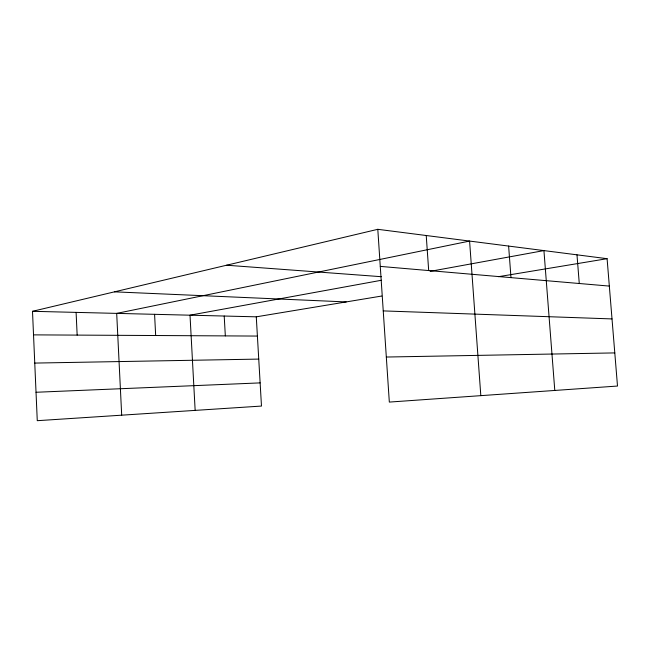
<?xml version="1.0" encoding="UTF-8"?>
<svg xmlns="http://www.w3.org/2000/svg" width="650" height="650" viewBox="0 0 650 650"><rect width="100%" height="100%" fill="white"/><g stroke="black" fill="none" stroke-linecap="round" stroke-linejoin="round"><path stroke-width="0.97" d="M381.818 296.018L256.279 316.826L261.479 406.063L37.269 420.688L32.5 311.309L377.796 229.312L607.092 258.684L617.5 386.043L389.326 402.082L377.796 229.312M381.485 280.248L190.011 315.193L195.154 410.386M430.17 271.359L543.936 250.591L554.791 390.447M498.461 276.689L607.092 258.684M36.026 392.267L260.13 382.891M34.759 363.082L258.741 359.092M386.319 357.037L614.794 352.909M33.524 334.872L257.4 336.066M32.5 311.309L256.279 316.826M383.24 310.903L612.016 318.923M114.497 291.842L346.19 301.925M226.598 265.216L381.339 276.705M380.274 266.394L609.334 286.089M576.989 254.824L579.272 283.506M508.617 246.066L510.989 277.631M480.821 395.647L469.584 241.069L116.691 313.389L121.696 415.179M426.229 235.511L428.683 270.554M224.209 316.038L225.331 335.896M154.578 314.324L155.667 335.522M76.099 312.39L77.155 335.099"/></g></svg>
